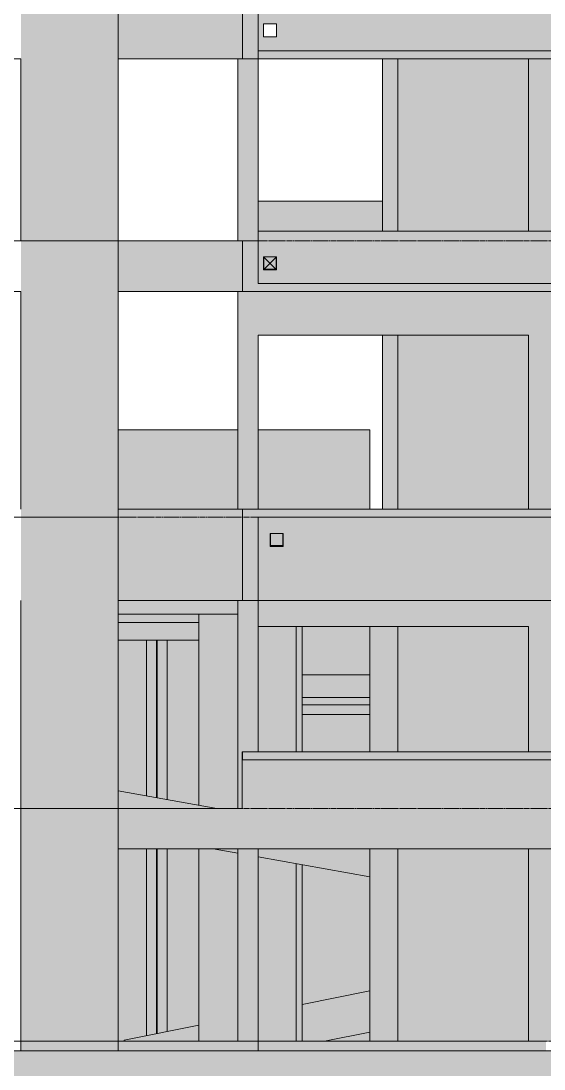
# Model space of a CAD drawing. Header units: centimetres. Extents: x -1095 to 23421, y -520 to 84300.
# Drawn here: x 13693 to 14340, y 74231 to 75527 of the extents above; entities that cross this region are included whole.
import ezdxf

# ---------------------------------------------------------------- set-up
doc = ezdxf.new("R2010")
doc.units = ezdxf.units.CM
doc.linetypes.add('Centro', pattern=[3.175, 0.635, -0.47625, 1.5875, -0.47625])
for name, color, linetype, lineweight in [('A-FLOR', 7, 'Continuous', 9), ('A-FLOR-LEVL', 7, 'Continuous', 9), ('A-GENM', 7, 'Continuous', 18), ('A-WALL', 7, 'Continuous', 9), ('S-BEAM', 7, 'Continuous', 9), ('S-COLS', 7, 'Continuous', 9), ('S-FNDN', 7, 'Continuous', 9)]:
    doc.layers.add(name, color=color, linetype=linetype, lineweight=lineweight)

# ---------------------------------------------------------------- blocks, each defined once
blk = doc.blocks.new('Estaca W Gerdau - W250X73-V5-CT501 - CORTE ESQ_ ATC')
at = {"layer": 'S-FNDN', "true_color": 0xacb7d2}
h = blk.add_hatch(color=9, dxfattribs=at)
h.paths.add_polyline_path([(-526, 73459), (-501.2, 73459), (-501.2, 73479), (-500.6, 73479), (-500.6, 73554), (-503.8, 73554), (-503.8, 73574), (-526, 73574)], flags=0)
h.paths.add_polyline_path([(-526, 74272.1), (-500.6, 74277.1), (-500.6, 74503), (-526, 74503), (-526, 74286.5)], flags=0)
h.paths.add_polyline_path([(-500.6, 74564), (-500.6, 74761), (-526, 74761), (-526, 74568.5)], flags=0)
at = {"layer": 'S-FNDN'}
for p, q in [((-526, 74761), (-526, 74568.5)), ((-513.7, 74566.3), (-513.7, 74761)), ((-512.9, 74761), (-512.9, 74566.2)), ((-500.6, 74761), (-500.6, 74564)), ((-526, 74503), (-526, 74272.1)), ((-513.7, 74274.5), (-513.7, 74503)), ((-512.9, 74503), (-512.9, 74274.7)), ((-500.6, 74503), (-500.6, 74277.1))]:
    blk.add_line(p, q, dxfattribs=at)
blk = doc.blocks.new('PED_FURO_RETANGULAR_R04_2020 _INSTÂNCIA_ - FURO RET-3648664-CT501 - CORTE ESQ_ ATC')
at = {"layer": 'A-GENM', "lineweight": 9}
for p, q in [((-365.4, 75219), (-381.4, 75235)), ((-381.4, 75219), (-365.4, 75235))]:
    blk.add_line(p, q, dxfattribs=at)

msp = doc.modelspace()

# ---------------------------------------------------------------- hatches: boundary and pattern name
at = {"layer": 'A-FLOR', "true_color": 0xc0c0c0}
for points in [[(15029.24, 75480), (15029.24, 75490.01), (13986.24, 75490.01), (13986.24, 75480), (15015.3, 75480)], [(15029.24, 75192), (15029.24, 75202), (13986.24, 75202), (13986.24, 75192), (15015.3, 75192)], [(14909.07, 74913), (15029.24, 74913), (15029.24, 74923), (13986.24, 74923), (13986.24, 74913), (14903.74, 74913)], [(14124.24, 74669), (14124.24, 74681), (14040.74, 74681), (14040.74, 74669)], [(15015.3, 74613), (15048.24, 74613), (15048.24, 74623), (13967.24, 74623), (13967.24, 74613), (14921.21, 74613)]]:
    msp.add_hatch(color=9, dxfattribs=at).paths.add_polyline_path(points, flags=0)
at = {"layer": 'A-WALL', "true_color": 0xc0c0c0}
h = msp.add_hatch(color=9, dxfattribs=at)
h.paths.add_polyline_path([(13500.74, 74265), (13501.34, 74265), (13501.34, 74503), (13500.74, 74503), (13500.74, 74267.97)], flags=0)
h.paths.add_polyline_path([(13573.91, 74265), (13627.24, 74265), (13627.24, 74503), (13573.91, 74503), (13573.91, 74303.09)], flags=0)
h.paths.add_polyline_path([(13820.74, 74265), (13820.74, 74266.5), (13848.51, 74272.06), (13848.51, 74503), (13813.24, 74503), (13813.24, 74265)], flags=0)
h.paths.add_polyline_path([(13873.91, 74277.14), (13913.24, 74285), (13913.24, 74503), (13873.91, 74503), (13873.91, 74286.5)], flags=0)
h.paths.add_polyline_path([(13603.89, 74553), (13627.24, 74553), (13627.24, 74557.42), (13573.91, 74566.98), (13573.91, 74553)], flags=0)
h.paths.add_polyline_path([(13501.34, 74553), (13501.34, 74579.99), (13500.74, 74580.1), (13500.74, 74553)], flags=0)
h.paths.add_polyline_path([(13913.24, 74556.93), (13913.24, 74761), (13873.91, 74761), (13873.91, 74563.99)], flags=0)
h.paths.add_polyline_path([(13848.51, 74568.54), (13848.51, 74761), (13813.24, 74761), (13813.24, 74574.86)], flags=0)
h.paths.add_polyline_path([(13627.24, 74608.21), (13627.24, 74693), (13573.91, 74693), (13573.91, 74617.78), (13603.89, 74612.4)], flags=0)
h.paths.add_polyline_path([(13501.34, 74630.79), (13501.34, 74693), (13500.74, 74693), (13500.74, 74630.9)], flags=0)
h.paths.add_polyline_path([(13500.74, 74743), (13501.34, 74743), (13501.34, 74761), (13500.74, 74761)], flags=0)
h.paths.add_polyline_path([(13627.24, 74743), (13627.24, 74761), (13573.91, 74761), (13573.91, 74743), (13603.89, 74743)], flags=0)
h = msp.add_hatch(color=9, dxfattribs=at)
h.paths.add_polyline_path([(14124.24, 74265), (14124.24, 74276.21), (14068.2, 74265)], flags=0)
h.paths.add_polyline_path([(14040.74, 74310.5), (14124.24, 74327.2), (14124.24, 74468.3), (14040.74, 74483.28), (14040.74, 74356.4)], flags=0)
h.paths.add_polyline_path([(14124.24, 74623), (14124.24, 74669), (14040.74, 74669), (14040.74, 74623)], flags=0)
h.paths.add_polyline_path([(14118.12, 74681), (14124.24, 74681), (14124.24, 74690), (14040.74, 74690), (14040.74, 74681)], flags=0)
at = {"layer": 'S-BEAM', "true_color": 0xc0c0c0}
h = msp.add_hatch(color=9, dxfattribs=at)
h.paths.add_polyline_path([(14544.83, 75490.01), (15029.24, 75490.01), (15029.24, 75555.01), (13986.24, 75555.01), (13986.24, 75490.01), (14498.24, 75490.01)], flags=0)
h.paths.add_polyline_path([(14668.46, 75507.01), (14652.46, 75507.01), (14652.46, 75523), (14668.46, 75523)], flags=0)
h.paths.add_polyline_path([(14701.46, 75507.01), (14701.46, 75523), (14717.46, 75523), (14717.46, 75507.01)], flags=0)
h.paths.add_polyline_path([(13992.96, 75507.01), (13992.96, 75523), (14008.96, 75523), (14008.96, 75507.01)], flags=0)
for points in [[(13967.24, 75480), (13967.24, 75543.01), (13813.24, 75543.01), (13813.24, 75480), (13858.04, 75480)], [(13986.24, 75480), (13986.24, 75543.01), (13967.24, 75543.01), (13967.24, 75480), (13980.27, 75480)], [(13967.24, 75192), (13967.24, 75255.01), (13813.24, 75255.01), (13813.24, 75192), (13858.04, 75192)], [(13986.24, 75192), (13986.24, 75255.01), (13967.24, 75255.01), (13967.24, 75192), (13980.27, 75192)], [(13967.24, 74810), (13986.24, 74810), (13986.24, 74923), (13967.24, 74923), (13967.24, 74817.48)], [(14124.24, 74718), (14124.24, 74778), (14040.74, 74778), (14040.74, 74718)], [(13966.74, 74503), (15029.24, 74503), (15029.24, 74553), (15048.24, 74553), (15048.24, 74503), (15049.74, 74503), (15049.74, 74623), (15048.24, 74623), (15048.24, 74613), (13967.24, 74613), (13966.74, 74548.13)], [(13913.24, 74553), (13935.17, 74553), (13813.24, 74574.86), (13813.24, 74553)], [(13813.24, 74503), (13966.74, 74503), (13966.74, 74553), (13813.24, 74553), (13813.24, 74548.13)], [(14040.74, 74265), (14068.2, 74265), (14124.24, 74276.21), (14124.24, 74327.2), (14040.74, 74310.5), (14040.74, 74285.27)], [(13913.24, 74265), (13913.24, 74285), (13820.74, 74266.5), (13820.74, 74265)], [(13961.24, 74253), (13967.24, 74253), (13967.24, 74265), (13813.24, 74265), (13813.24, 74253), (13959.98, 74253)], [(13980.27, 74253), (13986.24, 74253), (13986.24, 74265), (13967.24, 74265), (13967.24, 74253)], [(14159.24, 74253), (14318.24, 74253), (14318.24, 74265), (13986.24, 74265), (13986.24, 74253), (14152.24, 74253)], [(13545.74, 74172), (13967.24, 74172), (13967.24, 74253), (13545.74, 74253), (13545.74, 74180.9)], [(14415.98, 74172), (14499.24, 74172), (14499.24, 74253), (14027.24, 74253), (14027.24, 74172), (14415.98, 74172)]]:
    msp.add_hatch(color=9, dxfattribs=at).paths.add_polyline_path(points, flags=0)
h = msp.add_hatch(color=9, dxfattribs=at)
h.paths.add_polyline_path([(14008.46, 75220), (14008.46, 75235), (13993.46, 75235), (13993.46, 75220), (14000.67, 75220)], flags=0)
h.paths.add_polyline_path([(14140.24, 75267), (14140.24, 75304.01), (13986.24, 75304.01), (13986.24, 75267), (14048.17, 75267)], flags=0)
h = msp.add_hatch(color=9, dxfattribs=at)
h.paths.add_polyline_path([(14544.83, 75202), (15029.24, 75202), (15029.24, 75267), (13986.24, 75267), (13986.24, 75202), (14498.24, 75202)], flags=0)
h.paths.add_polyline_path([(14653.23, 75219), (14652.46, 75219), (14652.46, 75235), (14668.46, 75235), (14668.46, 75219)], flags=0)
h.paths.add_polyline_path([(14717.12, 75219), (14701.12, 75219), (14701.12, 75235), (14717.12, 75235), (14717.12, 75220)], flags=0)
h.paths.add_polyline_path([(14009.04, 75219), (13993.04, 75219), (13993.04, 75235), (14009.04, 75235), (14009.04, 75220)], flags=0)
h = msp.add_hatch(color=9, dxfattribs=at)
h.paths.add_polyline_path([(14320.74, 75138), (14320.74, 75192), (13986.24, 75192), (13986.24, 75138), (14250.24, 75138)], flags=0)
h.paths.add_polyline_path([(13993.04, 75219), (14009.04, 75219), (14009.04, 75235), (14008.46, 75235), (14008.46, 75220), (13993.46, 75220), (13993.04, 75220)], flags=0)
h = msp.add_hatch(color=9, dxfattribs=at)
h.paths.add_polyline_path([(14498.24, 75138), (14675.74, 75138), (14675.74, 75192), (14339.74, 75192), (14339.74, 75138), (14485.73, 75138)], flags=0)
h.paths.add_polyline_path([(14668.46, 75219), (14667.96, 75220), (14652.96, 75220), (14653.23, 75219), (14668.05, 75219)], flags=0)
h = msp.add_hatch(color=9, dxfattribs=at)
h.paths.add_polyline_path([(13603.89, 74923), (13653.24, 74923), (13653.24, 75021), (13500.74, 75021), (13500.74, 74923), (13582.61, 74923)], flags=0)
h.paths.add_polyline_path([(13108.94, 74923), (13218.24, 74923), (13218.24, 75021), (13105.24, 75021), (13105.24, 74923)], flags=0)
h.paths.add_polyline_path([(14124.24, 74923), (14124.24, 75021), (13986.24, 75021), (13986.24, 74923), (14081.46, 74923)], flags=0)
h.paths.add_polyline_path([(13961.24, 74923), (13961.24, 75021), (13813.24, 75021), (13813.24, 74923)], flags=0)
h = msp.add_hatch(color=9, dxfattribs=at)
h.paths.add_polyline_path([(13813.24, 74810), (13967.24, 74810), (13967.24, 74923), (13813.24, 74923), (13813.24, 74913)], flags=0)
h.paths.add_polyline_path([(13986.24, 74810), (15029.24, 74810), (15029.24, 74913), (13986.24, 74913), (13986.24, 74847.44)], flags=0)
h.paths.add_polyline_path([(15202.24, 74810), (15202.24, 74923), (15048.24, 74923), (15048.24, 74810), (15109.4, 74810)], flags=0)
h.paths.add_polyline_path([(14016.43, 74877), (14001.24, 74877), (14001.74, 74893), (14017.24, 74893), (14017.24, 74877)], flags=0)
h.paths.add_polyline_path([(14652.74, 74877), (14652.74, 74893), (14668.74, 74893), (14668.74, 74877)], flags=0)
h.paths.add_polyline_path([(14717.74, 74877), (14701.74, 74877), (14701.74, 74893), (14717.74, 74893), (14717.74, 74878)], flags=0)
h = msp.add_hatch(color=9, dxfattribs=at)
h.paths.add_polyline_path([(13813.24, 74793), (13961.24, 74793), (13961.24, 74810), (13813.24, 74810)], flags=0)
h.paths.add_polyline_path([(14016.74, 74878), (14016.74, 74893), (14001.74, 74893), (14001.74, 74878), (14013.36, 74878)], flags=0)
h = msp.add_hatch(color=9, dxfattribs=at)
h.paths.add_polyline_path([(14450.74, 74778), (14675.74, 74778), (14675.74, 74810), (14339.74, 74810), (14339.74, 74778), (14430.24, 74778)], flags=0)
h.paths.add_polyline_path([(14652.74, 74877), (14668.74, 74877), (14668.74, 74893), (14667.74, 74893), (14667.74, 74878), (14652.74, 74878)], flags=0)
h = msp.add_hatch(color=9, dxfattribs=at)
h.paths.add_polyline_path([(14262.55, 74778), (14320.74, 74778), (14320.74, 74810), (13986.24, 74810), (13986.24, 74778), (14250.24, 74778)], flags=0)
h.paths.add_polyline_path([(14001.24, 74877), (14017.24, 74877), (14016.74, 74878), (14001.74, 74878), (14001.24, 74878)], flags=0)
at = {"layer": 'S-BEAM', "true_color": 0x7f7f7f}
msp.add_hatch(color=8, dxfattribs=at).paths.add_polyline_path([(13813.24, 74783), (13913.24, 74783), (13913.24, 74793), (13813.24, 74793), (13813.24, 74783.68)], flags=0)
at = {"layer": 'S-BEAM', "true_color": 0xc0c0c0}
h = msp.add_hatch(color=9, dxfattribs=at)
h.paths.add_polyline_path([(13886.17, 74761), (13913.24, 74761), (13913.24, 74783), (13813.24, 74783), (13813.24, 74761), (13878.62, 74761)], flags=0)
h.paths.add_polyline_path([(13500.74, 74761), (13501.34, 74761), (13501.34, 74783), (13500.74, 74783)], flags=0)
h.paths.add_polyline_path([(13573.91, 74761), (13627.24, 74761), (13627.24, 74783), (13561.34, 74783), (13561.34, 74761), (13571.47, 74761)], flags=0)
h = msp.add_hatch(color=9, dxfattribs=at)
h.paths.add_polyline_path([(14598.51, 74690), (14625.24, 74690), (14625.24, 74718), (14609.74, 74718), (14609.74, 74707), (14498.24, 74707), (14498.24, 74690), (14590.74, 74690)], flags=0)
h.paths.add_polyline_path([(14124.24, 74690), (14124.24, 74718), (14040.74, 74718), (14040.74, 74690), (14100.23, 74690)], flags=0)
h = msp.add_hatch(color=9, dxfattribs=at)
h.paths.add_polyline_path([(14124.24, 74468.3), (14124.24, 74503), (13986.24, 74503), (13986.24, 74493.05), (14068.2, 74478.35)], flags=0)
h.paths.add_polyline_path([(13961.24, 74497.53), (13961.24, 74503), (13930.72, 74503)], flags=0)
at = {"layer": 'S-COLS', "true_color": 0xc0c0c0}
for points in [[(13693.24, 75255.01), (13813.24, 75255.01), (13813.24, 75543.01), (13693.24, 75543.01), (13693.24, 75282.6)], [(13980.27, 75255.01), (13986.24, 75255.01), (13986.24, 75480), (13961.24, 75480), (13961.24, 75255.01), (13967.24, 75255.01)], [(14141.21, 75267), (14159.24, 75267), (14159.24, 75480), (14140.24, 75480), (14140.24, 75267)], [(14338.73, 75267), (14339.74, 75267), (14339.74, 75480), (14320.74, 75480), (14320.74, 75267)], [(13693.24, 74913), (13813.24, 74913), (13813.24, 75255.01), (13693.24, 75255.01), (13693.24, 74915.36)], [(13967.24, 74923), (13986.24, 74923), (13986.24, 75192), (13961.24, 75192), (13961.24, 74923), (13962.35, 74923)], [(14339.74, 74923), (14339.74, 75192), (14320.74, 75192), (14320.74, 74923), (14338.9, 74923)], [(14159.24, 74923), (14159.24, 75138), (14140.24, 75138), (14140.24, 74923), (14141.04, 74923)], [(13813.24, 74553), (13813.24, 74913), (13693.24, 74913), (13693.24, 74553), (13792.08, 74553)], [(13961.24, 74553), (13966.74, 74553), (13967.24, 74623), (13986.24, 74623), (13986.24, 74810), (13961.24, 74810), (13961.24, 74623)], [(14333.83, 74623), (14339.74, 74623), (14339.74, 74810), (14320.74, 74810), (14320.74, 74623)], [(14033.24, 74623), (14040.74, 74623), (14040.74, 74778), (14033.24, 74778), (14033.24, 74731.75)], [(14124.24, 74623), (14159.24, 74623), (14159.24, 74778), (14124.24, 74778), (14124.24, 74731.75)], [(13792.08, 74265), (13813.24, 74265), (13813.24, 74553), (13693.24, 74553), (13693.24, 74265)], [(13961.24, 74265), (13986.24, 74265), (13986.24, 74503), (13961.24, 74503), (13961.24, 74268.79)], [(14159.24, 74265), (14159.24, 74503), (14124.24, 74503), (14124.24, 74265)], [(14339.74, 74265), (14339.74, 74503), (14320.74, 74503), (14320.74, 74265)], [(14033.24, 74265), (14040.74, 74265), (14040.74, 74483.28), (14033.24, 74484.62), (14033.24, 74279.88)], [(14320.74, 74253), (14342.24, 74253), (14342.24, 74265), (14318.24, 74265), (14318.24, 74253)]]:
    msp.add_hatch(color=9, dxfattribs=at).paths.add_polyline_path(points, flags=0)
h = msp.add_hatch(color=9, dxfattribs=at)
h.paths.add_polyline_path([(14159.24, 75267), (14320.74, 75267), (14320.74, 75480), (14159.24, 75480), (14159.24, 75282.6)], flags=0)
h.paths.add_polyline_path([(14356.64, 75267), (14369.24, 75267), (14369.24, 75480), (14339.74, 75480), (14339.74, 75267)], flags=0)
h = msp.add_hatch(color=9, dxfattribs=at)
h.paths.add_polyline_path([(14159.24, 74923), (14320.74, 74923), (14320.74, 75138), (14159.24, 75138), (14159.24, 75098.98)], flags=0)
h.paths.add_polyline_path([(14339.74, 74923), (14369.24, 74923), (14369.24, 75138), (14339.74, 75138), (14339.74, 75013.69)], flags=0)
h = msp.add_hatch(color=9, dxfattribs=at)
h.paths.add_polyline_path([(13935.17, 74553), (13961.24, 74553), (13961.24, 74793), (13913.24, 74793), (13913.24, 74556.93), (13921.93, 74555.38)], flags=0)
h.paths.add_polyline_path([(13998.24, 74623), (14033.24, 74623), (14033.24, 74778), (13986.24, 74778), (13986.24, 74623)], flags=0)
h = msp.add_hatch(color=9, dxfattribs=at)
h.paths.add_polyline_path([(14159.24, 74623), (14320.74, 74623), (14320.74, 74778), (14159.24, 74778), (14159.24, 74731.75)], flags=0)
h.paths.add_polyline_path([(14339.74, 74623), (14369.24, 74623), (14369.24, 74778), (14339.74, 74778), (14339.74, 74664.88)], flags=0)
h = msp.add_hatch(color=9, dxfattribs=at)
h.paths.add_polyline_path([(13913.24, 74265), (13961.24, 74265), (13961.24, 74497.53), (13930.72, 74503), (13913.24, 74503), (13913.24, 74364.51)], flags=0)
h.paths.add_polyline_path([(14027.24, 74265), (14033.24, 74265), (14033.24, 74484.62), (13986.24, 74493.05), (13986.24, 74265)], flags=0)
h = msp.add_hatch(color=9, dxfattribs=at)
h.paths.add_polyline_path([(14159.24, 74265), (14320.74, 74265.18), (14320.74, 74503), (14159.24, 74503)], flags=0)
h.paths.add_polyline_path([(14369.24, 74265), (14369.24, 74503), (14339.74, 74503), (14339.74, 74265), (14356.64, 74265)], flags=0)
h = msp.add_hatch(color=9, dxfattribs=at)
h.paths.add_polyline_path([(13721.74, 73359), (13813.24, 73359), (13812.75, 73524), (13798.59, 73524), (13798.59, 73574), (13693.24, 73574), (13693.24, 73359)], flags=0)
h.paths.add_polyline_path([(13813.24, 74253), (13813.24, 74265), (13693.24, 74265), (13693.24, 74253), (13792.08, 74253)], flags=0)
h = msp.add_hatch(color=9, dxfattribs=at)
h.paths.add_polyline_path([(14027.24, 73364), (14027.24, 73574), (13974.82, 73574), (13974.76, 73524), (13967.24, 73524), (13967.24, 73364), (13986.24, 73364)], flags=0)
h.paths.add_polyline_path([(13980.27, 74172), (14027.24, 74172), (14027.24, 74253), (13967.24, 74253), (13967.24, 74172)], flags=0)

# ---------------------------------------------------------------- linework, layer by layer
at = {"layer": 'A-FLOR'}
for p, q in [((13986.24, 75490.01), (15029.24, 75490.01)), ((15029.24, 75480), (13986.24, 75480)), ((13986.24, 75202), (15029.24, 75202)), ((15029.24, 75192), (13986.24, 75192)), ((13986.24, 74923), (15029.24, 74923)), ((15029.24, 74913), (13986.24, 74913)), ((14040.74, 74681), (14124.24, 74681)), ((14124.24, 74669), (14040.74, 74669)), ((13967.24, 74623), (15048.24, 74623)), ((13967.24, 74613), (13967.24, 74623)), ((15048.24, 74613), (13967.24, 74613))]:
    msp.add_line(p, q, dxfattribs=at)
at = {"layer": 'A-FLOR-LEVL', "linetype": 'Centro'}
for p, q in [((12850.49, 75255.01), (16649.08, 75255.01)), ((12850.49, 74913), (16649.08, 74913)), ((12850.49, 74553), (17619.31, 74553)), ((12850.49, 74265), (17619.31, 74265))]:
    msp.add_line(p, q, dxfattribs=at)
at = {"layer": 'S-BEAM'}
for p, q in [((13967.24, 75543.01), (13967.24, 75480)), ((13986.24, 75490.01), (13986.24, 75543.01)), ((13992.96, 75523), (14008.96, 75523)), ((13992.96, 75507.01), (13992.96, 75523)), ((14008.96, 75523), (14008.96, 75507.01)), ((14008.96, 75507.01), (13992.96, 75507.01)), ((13986.24, 75480), (13986.24, 75490.01)), ((13328.24, 75480), (13693.24, 75480)), ((13813.24, 75480), (13967.24, 75480)), ((13967.24, 75480), (13986.24, 75480)), ((13986.24, 75304.01), (14140.24, 75304.01)), ((13986.24, 75255.01), (13986.24, 75267)), ((13986.24, 75267), (15029.24, 75267)), ((13328.24, 75255.01), (13693.24, 75255.01)), ((13813.24, 75255.01), (13967.24, 75255.01)), ((13986.24, 75255.01), (13967.24, 75255.01)), ((13967.24, 75255.01), (13967.24, 75192)), ((13986.24, 75202), (13986.24, 75255.01)), ((13993.04, 75235), (14009.04, 75235)), ((13993.04, 75219), (13993.04, 75235)), ((13993.46, 75220), (13993.46, 75235)), ((14008.46, 75235), (14008.46, 75220)), ((14009.04, 75235), (14009.04, 75219)), ((14009.04, 75219), (13993.04, 75219)), ((14008.46, 75220), (13993.46, 75220)), ((13328.24, 75192), (13693.24, 75192)), ((13813.24, 75192), (13967.24, 75192)), ((13967.24, 75192), (13986.24, 75192)), ((13986.24, 75138), (14320.74, 75138)), ((13813.24, 75021), (13961.24, 75021)), ((13986.24, 75021), (14124.24, 75021)), ((14124.24, 74923), (14124.24, 75021)), ((13813.24, 74923), (13967.24, 74923)), ((13986.24, 74923), (13967.24, 74923)), ((13967.24, 74923), (13967.24, 74810)), ((13986.24, 74810), (13986.24, 74913)), ((14001.24, 74893), (14017.24, 74893)), ((14001.24, 74877), (14001.24, 74893)), ((14001.74, 74878), (14001.74, 74893)), ((14016.74, 74893), (14016.74, 74878)), ((14017.24, 74893), (14017.24, 74877)), ((14016.74, 74878), (14001.74, 74878)), ((14017.24, 74877), (14001.24, 74877)), ((13813.24, 74810), (13967.24, 74810)), ((13967.24, 74810), (13986.24, 74810)), ((13986.24, 74778), (13986.24, 74810)), ((13986.24, 74810), (15029.24, 74810)), ((13813.24, 74793), (13961.24, 74793)), ((13820.74, 74783), (13813.24, 74783)), ((13913.24, 74783), (13820.74, 74783)), ((13986.24, 74778), (14320.74, 74778)), ((13913.24, 74761), (13813.24, 74761)), ((14124.24, 74718), (14040.74, 74718)), ((14124.24, 74690), (14040.74, 74690)), ((13966.74, 74553), (13966.74, 74623)), ((13966.74, 74623), (13967.24, 74623)), ((13813.24, 74574.86), (13935.17, 74553)), ((13328.24, 74553), (13693.24, 74553)), ((13813.24, 74553), (13966.74, 74553)), ((13813.24, 74503), (13966.74, 74503)), ((13961.24, 74497.53), (13930.72, 74503)), ((13966.74, 74503), (15029.24, 74503)), ((14124.24, 74468.3), (13986.24, 74493.05)), ((14040.74, 74310.5), (14124.24, 74327.2)), ((13820.74, 74266.5), (13913.24, 74285)), ((14068.2, 74265), (14124.24, 74276.21)), ((13328.24, 74265), (13693.24, 74265)), ((13693.24, 74253), (13693.24, 74265)), ((13813.24, 74265), (13967.24, 74265)), ((13820.74, 74266.5), (13820.74, 74265)), ((13967.24, 74265), (13986.24, 74265)), ((13986.24, 74265), (14318.24, 74265)), ((13986.24, 74265), (13986.24, 74253)), ((13545.74, 74253), (13967.24, 74253)), ((14027.24, 74253), (14499.24, 74253))]:
    msp.add_line(p, q, dxfattribs=at)
at = {"layer": 'S-COLS'}
for p, q in [((13813.24, 75255.01), (13813.24, 75543.01)), ((13693.24, 75480), (13693.24, 75255.01)), ((13961.24, 75480), (13961.24, 75255.01)), ((13986.24, 75267), (13986.24, 75480)), ((14140.24, 75480), (14140.24, 75267)), ((14159.24, 75480), (14159.24, 75267)), ((14320.74, 75480), (14320.74, 75267)), ((13813.24, 75255.01), (13693.24, 75255.01)), ((13813.24, 75255.01), (13693.24, 75255.01)), ((13813.24, 74913), (13813.24, 75255.01)), ((13693.24, 75192), (13693.24, 74923)), ((13961.24, 75192), (13961.24, 74923)), ((13986.24, 74923), (13986.24, 75138)), ((14140.24, 75138), (14140.24, 74923)), ((14159.24, 75138), (14159.24, 74923)), ((14320.74, 75138), (14320.74, 74923)), ((13813.24, 74913), (13693.24, 74913)), ((13813.24, 74913), (13693.24, 74913)), ((13813.24, 74553), (13813.24, 74913)), ((13693.24, 74810), (13693.24, 74553)), ((13961.24, 74810), (13961.24, 74553)), ((13986.24, 74623), (13986.24, 74810)), ((13913.24, 74793), (13913.24, 74556.93)), ((14033.24, 74623), (14033.24, 74778)), ((14040.74, 74623), (14040.74, 74778)), ((14124.24, 74778), (14124.24, 74623)), ((14159.24, 74778), (14159.24, 74623)), ((14320.74, 74778), (14320.74, 74623)), ((13693.24, 74553), (13693.24, 74265)), ((13813.24, 74553), (13693.24, 74553)), ((13813.24, 74553), (13693.24, 74553)), ((13813.24, 74265), (13813.24, 74553)), ((13913.24, 74503), (13913.24, 74265)), ((13961.24, 74503), (13961.24, 74265)), ((13986.24, 74265), (13986.24, 74503)), ((14124.24, 74503), (14124.24, 74265)), ((14159.24, 74503), (14159.24, 74265)), ((14320.74, 74503), (14320.74, 74265)), ((14033.24, 74265), (14033.24, 74484.62)), ((14040.74, 74265), (14040.74, 74483.28)), ((13693.24, 74265), (13693.24, 74253)), ((13813.24, 74265), (13693.24, 74265)), ((13813.24, 74265), (13693.24, 74265)), ((13813.24, 74253), (13813.24, 74265)), ((14342.24, 74265), (14318.24, 74265)), ((14339.74, 74265), (14320.74, 74265)), ((14027.24, 74253), (13967.24, 74253))]:
    msp.add_line(p, q, dxfattribs=at)

# ---------------------------------------------------------------- block references
at = {"layer": 'A-GENM', "lineweight": 9}
msp.add_blockref('PED_FURO_RETANGULAR_R04_2020 _INSTÂNCIA_ - FURO RET-3648664-CT501 - CORTE ESQ_ ATC', (14374.49, 0), dxfattribs=at)
at = {"layer": 'S-FNDN'}
msp.add_blockref('Estaca W Gerdau - W250X73-V5-CT501 - CORTE ESQ_ ATC', (14374.49, 0), dxfattribs=at)

doc.saveas('drawing.dxf')
